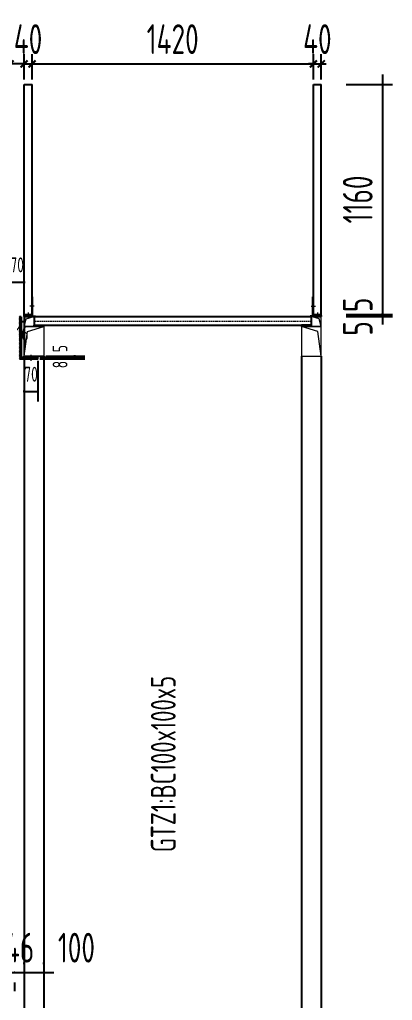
# Model space of a CAD drawing. Extents: x 498328 to 716449, y -893371 to -467753.
# Drawn here: x 539642 to 543405, y -870049 to -860162 of the extents above; entities that cross this region are included whole.
import ezdxf
from ezdxf.enums import TextEntityAlignment as Align

# ---------------------------------------------------------------- set-up
doc = ezdxf.new("R2010")
doc.units = 0
doc.header["$LTSCALE"] = 1000
doc.header["$PDMODE"] = 35
doc.header["$PDSIZE"] = 20
doc.linetypes.add('CACHE', pattern=[0.375, 0.25, -0.125])
doc.linetypes.add('CENTER2', pattern=[28.575, 19.05, -3.175, 3.175, -3.175])
doc.layers.get('0').update_dxf_attribs({"linetype": 'CONTINUOUS'})
doc.layers.get('Defpoints').update_dxf_attribs({"linetype": 'CONTINUOUS'})
for name, color, linetype in [('1轮廓实线层', 7, 'CONTINUOUS'), ('DIM', 3, 'CONTINUOUS'), ('焊缝', 1, 'CONTINUOUS'), ('设备基础', 2, 'CONTINUOUS')]:
    doc.layers.add(name, color=color, linetype=linetype)
doc.layers.add('平立面图文字', color=7, linetype='CONTINUOUS', lineweight=18)
doc.styles.add('StTextStyle', font='yjkeng.shx', dxfattribs={"width": 0.7, "height": 250, "bigfont": 'yjkchn.shx'})
doc.styles.add('TSSD_DIMENSION', font='Tssdeng.shx', dxfattribs={"width": 0.7, "bigfont": 'hztxt.shx'})
doc.dimstyles.new('TSSD_50_100', dxfattribs={"dimtxt": 300, "dimasz": 80, "dimexe": 100, "dimexo": 250, "dimgap": 100, "dimtad": 1, "dimdec": 0, "dimlfac": 0.5, "dimzin": 0, "dimdsep": 46, "dimtxsty": 'TSSD_DIMENSION', "dimblk": 'ARCHTICK', "dimcen": 0, "dimdle": 100, "dimclrt": 7, "dimadec": 0, "dimazin": 0, "dimtfac": 1, "dimtdec": 0, "dimtix": 1, "dimtmove": 2, "dimatfit": 3, "dimldrblk": 'ARCHTICK', "dimfxl": 0, "dimtolj": 1, "dimtzin": 0, "dimarcsym": 0})
pattern_1 = [(45, (44091.904, -81727.761), (-6.73519209, 6.73519209), []), (45, (44096.394, -81727.761), (-6.73519209, 6.73519209), [])]

# ---------------------------------------------------------------- blocks, each defined once
blk = doc.blocks.new('_ARCHTICK')
at = {"color": 0, "const_width": 0.4}
blk.add_lwpolyline([(-0.71, -0.71), (0.71, 0.71)], dxfattribs=at)
blk = doc.blocks.new('*D570')
at = {"layer": 'Defpoints', "color": 0, "transparency": 16777216}
for p in [(542687.7, -860815.4), (542687.7, -863135.2), (543305.3, -863135.2)]:
    blk.add_point(p, dxfattribs=at)
at = {"layer": 'DIM', "color": 0, "lineweight": -2, "transparency": 16777216}
for p, q in [((543305.3, -860715.4), (543305.3, -863235.2)), ((542937.7, -860815.4), (543405.3, -860815.4)), ((542937.7, -863135.2), (543405.3, -863135.2))]:
    blk.add_line(p, q, dxfattribs=at)
at = {"layer": 'DIM', "color": 0, "lineweight": -2, "transparency": 16777216, "xscale": 10, "yscale": 10, "zscale": 10}
for p, rotation in [((543305.3, -860815.4), 90), ((543305.3, -863135.2), 270)]:
    blk.add_blockref('_ARCHTICK', p, dxfattribs=dict(at, rotation=rotation))
at = {"layer": 'DIM', "color": 7, "transparency": 16777216, "insert": (543055.3, -861975.3), "char_height": 300, "attachment_point": 5, "rotation": 90, "style": 'TSSD_DIMENSION'}
blk.add_mtext('\\A1;1160', dxfattribs=at)
blk = doc.blocks.new('*D571')
at = {"layer": 'Defpoints', "color": 0, "transparency": 16777216}
for p in [(542687.7, -863135.2), (542687.7, -863145.2), (543305.3, -863145.2)]:
    blk.add_point(p, dxfattribs=at)
at = {"layer": 'DIM', "color": 0, "lineweight": -2, "transparency": 16777216}
for p, q in [((542937.7, -863135.2), (543405.3, -863135.2)), ((542937.7, -863145.2), (543405.3, -863145.2)), ((543305.3, -863135.2), (543305.3, -863125.2)), ((543305.3, -863135.2), (543305.3, -863145.2)), ((543305.3, -863145.2), (543305.3, -863155.2))]:
    blk.add_line(p, q, dxfattribs=at)
at = {"layer": 'DIM', "color": 0, "lineweight": -2, "transparency": 16777216, "xscale": 10, "yscale": 10, "zscale": 10}
for p, rotation in [((543305.3, -863135.2), 270), ((543305.3, -863145.2), 90)]:
    blk.add_blockref('_ARCHTICK', p, dxfattribs=dict(at, rotation=rotation))
at = {"layer": 'DIM', "color": 7, "transparency": 16777216, "insert": (543055.3, -863037.3), "char_height": 300, "attachment_point": 5, "rotation": 90, "style": 'TSSD_DIMENSION'}
blk.add_mtext('\\A1;5', dxfattribs=at)
blk = doc.blocks.new('*D572')
at = {"layer": 'Defpoints', "color": 0, "transparency": 16777216}
for p in [(542687.7, -863145.2), (542687.7, -863155.4), (543305.3, -863155.4)]:
    blk.add_point(p, dxfattribs=at)
at = {"layer": 'DIM', "color": 0, "lineweight": -2, "transparency": 16777216}
for p, q in [((542937.7, -863145.2), (543405.3, -863145.2)), ((542937.7, -863155.4), (543405.3, -863155.4)), ((543305.3, -863145.2), (543305.3, -863135.2)), ((543305.3, -863145.2), (543305.3, -863155.4)), ((543305.3, -863155.4), (543305.3, -863165.4))]:
    blk.add_line(p, q, dxfattribs=at)
at = {"layer": 'DIM', "color": 0, "lineweight": -2, "transparency": 16777216, "xscale": 10, "yscale": 10, "zscale": 10}
for p, rotation in [((543305.3, -863145.2), 270), ((543305.3, -863155.4), 90)]:
    blk.add_blockref('_ARCHTICK', p, dxfattribs=dict(at, rotation=rotation))
at = {"layer": 'DIM', "color": 7, "transparency": 16777216, "insert": (543055.3, -863275.4), "char_height": 300, "attachment_point": 5, "rotation": 90, "style": 'TSSD_DIMENSION'}
blk.add_mtext('\\A1;5', dxfattribs=at)
blk = doc.blocks.new('*D573')
at = {"layer": 'Defpoints', "color": 0, "transparency": 16777216}
for p in [(539767.7, -860608.9), (539687.7, -860815.4), (539767.7, -860815.4)]:
    blk.add_point(p, dxfattribs=at)
at = {"layer": 'DIM', "color": 0, "lineweight": -2, "transparency": 16777216}
for p, q in [((539687.7, -860765.4), (539687.7, -860508.9)), ((539767.7, -860765.4), (539767.7, -860508.9)), ((539687.7, -860608.9), (539637.7, -860608.9)), ((539687.7, -860608.9), (539767.7, -860608.9)), ((539767.7, -860608.9), (539817.7, -860608.9))]:
    blk.add_line(p, q, dxfattribs=at)
at = {"layer": 'DIM', "color": 0, "lineweight": -2, "transparency": 16777216, "xscale": 50, "yscale": 50, "zscale": 50}
blk.add_blockref('_ARCHTICK', (539687.7, -860608.9), dxfattribs=at)
at = {"layer": 'DIM', "color": 0, "lineweight": -2, "transparency": 16777216, "xscale": 50, "yscale": 50, "zscale": 50, "rotation": 180}
blk.add_blockref('_ARCHTICK', (539767.7, -860608.9), dxfattribs=at)
at = {"layer": 'DIM', "color": 7, "transparency": 16777216, "insert": (539727.7, -860358.9), "char_height": 300, "attachment_point": 5, "style": 'TSSD_DIMENSION'}
blk.add_mtext('\\A1;40', dxfattribs=at)
blk = doc.blocks.new('*D574')
at = {"layer": 'Defpoints', "color": 0, "transparency": 16777216}
for p in [(542607.7, -860608.9), (539767.7, -860815.4), (542607.7, -860815.4)]:
    blk.add_point(p, dxfattribs=at)
at = {"layer": 'DIM', "color": 0, "lineweight": -2, "transparency": 16777216}
for p, q in [((539767.7, -860765.4), (539767.7, -860508.9)), ((542607.7, -860765.4), (542607.7, -860508.9)), ((539667.7, -860608.9), (542707.7, -860608.9))]:
    blk.add_line(p, q, dxfattribs=at)
at = {"layer": 'DIM', "color": 0, "lineweight": -2, "transparency": 16777216, "xscale": 50, "yscale": 50, "zscale": 50, "rotation": 180}
blk.add_blockref('_ARCHTICK', (539767.7, -860608.9), dxfattribs=at)
at = {"layer": 'DIM', "color": 0, "lineweight": -2, "transparency": 16777216, "xscale": 50, "yscale": 50, "zscale": 50}
blk.add_blockref('_ARCHTICK', (542607.7, -860608.9), dxfattribs=at)
at = {"layer": 'DIM', "color": 7, "transparency": 16777216, "insert": (541187.7, -860358.9), "char_height": 300, "attachment_point": 5, "style": 'TSSD_DIMENSION'}
blk.add_mtext('\\A1;1420', dxfattribs=at)
blk = doc.blocks.new('*D575')
at = {"layer": 'Defpoints', "color": 0, "transparency": 16777216}
for p in [(542687.7, -860608.9), (542607.7, -860815.4), (542687.7, -860815.4)]:
    blk.add_point(p, dxfattribs=at)
at = {"layer": 'DIM', "color": 0, "lineweight": -2, "transparency": 16777216}
for p, q in [((542607.7, -860765.4), (542607.7, -860508.9)), ((542687.7, -860765.4), (542687.7, -860508.9)), ((542607.7, -860608.9), (542557.7, -860608.9)), ((542607.7, -860608.9), (542687.7, -860608.9)), ((542687.7, -860608.9), (542737.7, -860608.9))]:
    blk.add_line(p, q, dxfattribs=at)
at = {"layer": 'DIM', "color": 0, "lineweight": -2, "transparency": 16777216, "xscale": 50, "yscale": 50, "zscale": 50}
blk.add_blockref('_ARCHTICK', (542607.7, -860608.9), dxfattribs=at)
at = {"layer": 'DIM', "color": 0, "lineweight": -2, "transparency": 16777216, "xscale": 50, "yscale": 50, "zscale": 50, "rotation": 180}
blk.add_blockref('_ARCHTICK', (542687.7, -860608.9), dxfattribs=at)
at = {"layer": 'DIM', "color": 7, "transparency": 16777216, "insert": (542647.7, -860358.9), "char_height": 300, "attachment_point": 5, "style": 'TSSD_DIMENSION'}
blk.add_mtext('\\A1;40', dxfattribs=at)
blk = doc.blocks.new('*D580')
at = {"layer": 'Defpoints', "color": 0, "transparency": 16777216}
for p in [(539396, -869705.2), (539596, -869705.2), (539596, -869767.9)]:
    blk.add_point(p, dxfattribs=at)
at = {"layer": 'DIM', "color": 0, "lineweight": -2, "transparency": 16777216}
for p, q in [((539296, -869767.9), (539696, -869767.9)), ((539396, -869955.2), (539396, -869867.9)), ((539596, -869955.2), (539596, -869867.9))]:
    blk.add_line(p, q, dxfattribs=at)
at = {"layer": 'DIM', "color": 0, "lineweight": -2, "transparency": 16777216, "xscale": 10, "yscale": 10, "zscale": 10, "rotation": 180}
blk.add_blockref('_ARCHTICK', (539396, -869767.9), dxfattribs=at)
at = {"layer": 'DIM', "color": 0, "lineweight": -2, "transparency": 16777216, "xscale": 10, "yscale": 10, "zscale": 10}
blk.add_blockref('_ARCHTICK', (539596, -869767.9), dxfattribs=at)
at = {"layer": 'DIM', "color": 7, "transparency": 16777216, "insert": (539033.9, -869517.9), "char_height": 300, "attachment_point": 5, "style": 'TSSD_DIMENSION'}
blk.add_mtext('\\A1;100', dxfattribs=at)
blk = doc.blocks.new('*D581')
at = {"layer": 'Defpoints', "color": 0, "transparency": 16777216}
for p in [(539596, -869705.2), (539687.7, -869767.9), (539687.7, -869932.6)]:
    blk.add_point(p, dxfattribs=at)
at = {"layer": 'DIM', "color": 0, "lineweight": -2, "transparency": 16777216}
for p, q in [((539687.7, -869682.6), (539687.7, -869667.9)), ((539596, -869767.9), (539586, -869767.9)), ((539596, -869767.9), (539687.7, -869767.9)), ((539687.7, -869767.9), (539697.7, -869767.9)), ((539596, -869955.2), (539596, -869867.9))]:
    blk.add_line(p, q, dxfattribs=at)
at = {"layer": 'DIM', "color": 0, "lineweight": -2, "transparency": 16777216, "xscale": 10, "yscale": 10, "zscale": 10}
blk.add_blockref('_ARCHTICK', (539596, -869767.9), dxfattribs=at)
at = {"layer": 'DIM', "color": 0, "lineweight": -2, "transparency": 16777216, "xscale": 10, "yscale": 10, "zscale": 10, "rotation": 180}
blk.add_blockref('_ARCHTICK', (539687.7, -869767.9), dxfattribs=at)
at = {"layer": 'DIM', "color": 7, "transparency": 16777216, "insert": (539641.9, -869517.9), "char_height": 300, "attachment_point": 5, "style": 'TSSD_DIMENSION'}
blk.add_mtext('\\A1;46', dxfattribs=at)
blk = doc.blocks.new('*D582')
at = {"layer": 'Defpoints', "color": 0, "transparency": 16777216}
for p in [(539887.7, -869767.9), (539687.7, -869932.6), (539887.7, -869932.6)]:
    blk.add_point(p, dxfattribs=at)
at = {"layer": 'DIM', "color": 0, "lineweight": -2, "transparency": 16777216}
for p, q in [((539687.7, -869682.6), (539687.7, -869667.9)), ((539887.7, -869682.6), (539887.7, -869667.9)), ((539587.7, -869767.9), (539987.7, -869767.9))]:
    blk.add_line(p, q, dxfattribs=at)
at = {"layer": 'DIM', "color": 0, "lineweight": -2, "transparency": 16777216, "xscale": 10, "yscale": 10, "zscale": 10, "rotation": 180}
blk.add_blockref('_ARCHTICK', (539687.7, -869767.9), dxfattribs=at)
at = {"layer": 'DIM', "color": 0, "lineweight": -2, "transparency": 16777216, "xscale": 10, "yscale": 10, "zscale": 10}
blk.add_blockref('_ARCHTICK', (539887.7, -869767.9), dxfattribs=at)
at = {"layer": 'DIM', "color": 7, "transparency": 16777216, "insert": (540216, -869517.9), "char_height": 300, "attachment_point": 5, "style": 'TSSD_DIMENSION'}
blk.add_mtext('\\A1;100', dxfattribs=at)
blk = doc.blocks.new('*D591')
at = {"layer": 'Defpoints', "color": 0, "transparency": 16777216}
for p in [(539656.6, -863186.1), (539687.7, -863186.1), (539687.7, -863205.4)]:
    blk.add_point(p, dxfattribs=at)
at = {"layer": 'DIM', "color": 0, "lineweight": -2, "transparency": 16777216}
for p, q in [((539656.6, -863205.4), (539646.6, -863205.4)), ((539656.6, -863205.4), (539687.7, -863205.4)), ((539656.6, -863206.1), (539656.6, -863305.4)), ((539687.7, -863205.4), (539697.7, -863205.4)), ((539687.7, -863206.1), (539687.7, -863305.4))]:
    blk.add_line(p, q, dxfattribs=at)
at = {"layer": 'DIM', "color": 0, "lineweight": -2, "transparency": 16777216, "xscale": 10, "yscale": 10, "zscale": 10}
blk.add_blockref('_ARCHTICK', (539656.6, -863205.4), dxfattribs=at)
at = {"layer": 'DIM', "color": 0, "lineweight": -2, "transparency": 16777216, "xscale": 10, "yscale": 10, "zscale": 10, "rotation": 180}
blk.add_blockref('_ARCHTICK', (539687.7, -863205.4), dxfattribs=at)
at = {"layer": 'DIM', "color": 7, "transparency": 16777216, "insert": (539672.1, -863325.1), "char_height": 150, "attachment_point": 5, "style": 'TSSD_DIMENSION'}
blk.add_mtext('\\A1;16', dxfattribs=at)
blk = doc.blocks.new('*D638')
at = {"layer": 'Defpoints', "color": 0, "transparency": 16777216}
for p in [(539827.7, -863565.4), (539827.7, -863581.4), (540200.8, -863565.4)]:
    blk.add_point(p, dxfattribs=at)
at = {"layer": 'DIM', "color": 0, "lineweight": -2, "transparency": 16777216}
for p, q in [((539847.7, -863565.4), (540300.8, -863565.4)), ((539847.7, -863581.4), (540300.8, -863581.4)), ((540200.8, -863565.4), (540200.8, -863555.4)), ((540200.8, -863581.4), (540200.8, -863565.4)), ((540200.8, -863581.4), (540200.8, -863591.4))]:
    blk.add_line(p, q, dxfattribs=at)
at = {"layer": 'DIM', "color": 0, "lineweight": -2, "transparency": 16777216, "xscale": 10, "yscale": 10, "zscale": 10}
for p, rotation in [((540200.8, -863565.4), 270), ((540200.8, -863581.4), 90)]:
    blk.add_blockref('_ARCHTICK', p, dxfattribs=dict(at, rotation=rotation))
at = {"layer": 'DIM', "color": 7, "transparency": 16777216, "insert": (540050.8, -863639.3), "char_height": 150, "attachment_point": 5, "rotation": 90, "style": 'TSSD_DIMENSION'}
blk.add_mtext('\\A1;8', dxfattribs=at)
blk = doc.blocks.new('*D639')
at = {"layer": 'Defpoints', "color": 0, "transparency": 16777216}
for p in [(539827.7, -863565.4), (539887.7, -863555.4), (540200.8, -863555.4)]:
    blk.add_point(p, dxfattribs=at)
at = {"layer": 'DIM', "color": 0, "lineweight": -2, "transparency": 16777216}
for p, q in [((540200.8, -863555.4), (540200.8, -863545.4)), ((539847.7, -863565.4), (540300.8, -863565.4)), ((539907.7, -863555.4), (540300.8, -863555.4)), ((540200.8, -863565.4), (540200.8, -863555.4)), ((540200.8, -863565.4), (540200.8, -863575.4))]:
    blk.add_line(p, q, dxfattribs=at)
at = {"layer": 'DIM', "color": 0, "lineweight": -2, "transparency": 16777216, "xscale": 10, "yscale": 10, "zscale": 10}
for p, rotation in [((540200.8, -863555.4), 270), ((540200.8, -863565.4), 90)]:
    blk.add_blockref('_ARCHTICK', p, dxfattribs=dict(at, rotation=rotation))
at = {"layer": 'DIM', "color": 7, "transparency": 16777216, "insert": (540050.8, -863478.5), "char_height": 150, "attachment_point": 5, "rotation": 90, "style": 'TSSD_DIMENSION'}
blk.add_mtext('\\A1;5', dxfattribs=at)
blk = doc.blocks.new('*D640')
at = {"layer": 'Defpoints', "color": 0, "transparency": 16777216}
for p in [(539546.7, -860608.9), (539546.7, -860815.4), (539687.7, -860815.4)]:
    blk.add_point(p, dxfattribs=at)
at = {"layer": 'DIM', "color": 0, "lineweight": -2, "transparency": 16777216}
for p, q in [((539546.7, -860765.4), (539546.7, -860508.9)), ((539687.7, -860765.4), (539687.7, -860508.9)), ((539546.7, -860608.9), (539496.7, -860608.9)), ((539687.7, -860608.9), (539546.7, -860608.9)), ((539687.7, -860608.9), (539737.7, -860608.9))]:
    blk.add_line(p, q, dxfattribs=at)
at = {"layer": 'DIM', "color": 0, "lineweight": -2, "transparency": 16777216, "xscale": 50, "yscale": 50, "zscale": 50}
blk.add_blockref('_ARCHTICK', (539546.7, -860608.9), dxfattribs=at)
at = {"layer": 'DIM', "color": 0, "lineweight": -2, "transparency": 16777216, "xscale": 50, "yscale": 50, "zscale": 50, "rotation": 180}
blk.add_blockref('_ARCHTICK', (539687.7, -860608.9), dxfattribs=at)
at = {"layer": 'DIM', "color": 7, "transparency": 16777216, "insert": (539283.2, -860358.9), "char_height": 300, "attachment_point": 5, "style": 'TSSD_DIMENSION'}
blk.add_mtext('\\A1;70', dxfattribs=at)
blk = doc.blocks.new('*D864')
at = {"layer": 'Defpoints', "color": 0, "transparency": 16777216}
for p in [(539687.7, -863627.8), (539827.7, -863581.4), (539827.7, -863911.9)]:
    blk.add_point(p, dxfattribs=at)
at = {"layer": 'DIM', "color": 0, "lineweight": -2, "transparency": 16777216}
for p, q in [((539687.7, -863647.8), (539687.7, -864011.9)), ((539827.7, -863601.4), (539827.7, -864011.9)), ((539687.7, -863911.9), (539677.7, -863911.9)), ((539687.7, -863911.9), (539827.7, -863911.9)), ((539827.7, -863911.9), (539837.7, -863911.9))]:
    blk.add_line(p, q, dxfattribs=at)
at = {"layer": 'DIM', "color": 0, "lineweight": -2, "transparency": 16777216, "xscale": 10, "yscale": 10, "zscale": 10}
blk.add_blockref('_ARCHTICK', (539687.7, -863911.9), dxfattribs=at)
at = {"layer": 'DIM', "color": 0, "lineweight": -2, "transparency": 16777216, "xscale": 10, "yscale": 10, "zscale": 10, "rotation": 180}
blk.add_blockref('_ARCHTICK', (539827.7, -863911.9), dxfattribs=at)
at = {"layer": 'DIM', "color": 7, "transparency": 16777216, "insert": (539757.7, -863736.9), "char_height": 150, "attachment_point": 5, "style": 'TSSD_DIMENSION'}
blk.add_mtext('\\A1;70', dxfattribs=at)
blk = doc.blocks.new('*D870')
at = {"layer": 'Defpoints', "color": 0, "transparency": 16777216}
for p in [(539687.7, -862809.4), (539546.7, -862955.4), (539687.7, -862955.4)]:
    blk.add_point(p, dxfattribs=at)
at = {"layer": 'DIM', "color": 0, "lineweight": -2, "transparency": 16777216}
for p, q in [((539546.7, -862935.4), (539546.7, -862709.4)), ((539687.7, -862935.4), (539687.7, -862709.4)), ((539546.7, -862809.4), (539536.7, -862809.4)), ((539546.7, -862809.4), (539687.7, -862809.4)), ((539687.7, -862809.4), (539697.7, -862809.4))]:
    blk.add_line(p, q, dxfattribs=at)
at = {"layer": 'DIM', "color": 0, "lineweight": -2, "transparency": 16777216, "xscale": 10, "yscale": 10, "zscale": 10}
blk.add_blockref('_ARCHTICK', (539546.7, -862809.4), dxfattribs=at)
at = {"layer": 'DIM', "color": 0, "lineweight": -2, "transparency": 16777216, "xscale": 10, "yscale": 10, "zscale": 10, "rotation": 180}
blk.add_blockref('_ARCHTICK', (539687.7, -862809.4), dxfattribs=at)
at = {"layer": 'DIM', "color": 7, "transparency": 16777216, "insert": (539617.2, -862634.4), "char_height": 150, "attachment_point": 5, "style": 'TSSD_DIMENSION'}
blk.add_mtext('\\A1;70', dxfattribs=at)

msp = doc.modelspace()

# ---------------------------------------------------------------- hatches: boundary and pattern name
at = {"layer": '1轮廓实线层', "lineweight": 20, "true_color": 0xadadad}
h = msp.add_hatch(dxfattribs=at)
h.set_pattern_fill('ANGLE', color=253, scale=20)
h.set_pattern_definition([(0, (-1383263.286, 69438.3425), (0, 5.5), [4, -1.5]), (90, (-1383263.286, 69438.3425), (-5.5, 3e-16), [4, -1.5])])
h.paths.add_polyline_path([(539887.7, -863255.4), (539787.7, -863255.4), (539787.7, -863243.4), (539887.7, -863243.4)])
h = msp.add_hatch(dxfattribs=at)
h.set_pattern_fill('ANGLE', color=253, scale=20)
h.set_pattern_definition([(0, (-1383303.286, 69438.3425), (0, 5.5), [4, -1.5]), (90, (-1383303.286, 69438.3425), (-5.5, 3e-16), [4, -1.5])])
h.paths.add_polyline_path([(542487.7, -863255.4), (542587.7, -863255.4), (542587.7, -863243.4), (542487.7, -863243.4)])
at = {"layer": '焊缝'}
h = msp.add_hatch(dxfattribs=at)
h.set_pattern_fill('ANSI32', color=0)
h.set_pattern_definition(pattern_1)
h.paths.add_polyline_path([(539771.7, -863151.4), (539801.7, -863151.4), (539801.7, -863155.4), (539767.7, -863155.4), (539767.7, -862955.4), (539771.7, -862955.4)])
h = msp.add_hatch(dxfattribs=at)
h.set_pattern_fill('ANSI32', color=0)
h.set_pattern_definition(pattern_1)
h.paths.add_polyline_path([(542603.7, -863151.4), (542573.7, -863151.4), (542573.7, -863155.4), (542607.7, -863155.4), (542607.7, -862955.4), (542603.7, -862955.4)])
h = msp.add_hatch(dxfattribs=at)
h.set_pattern_fill('ANSI32', color=0)
h.set_pattern_definition([(45, (44091.904, -81730.761), (-6.73519209, 6.73519209), []), (45, (44096.394, -81730.761), (-6.73519209, 6.73519209), [])])
h.paths.add_polyline_path([(539827.7, -863584.4), (539640.6, -863584.4), (539640.6, -863158.4), (539656.6, -863158.4), (539656.6, -863568.4), (539827.7, -863568.4)])

# ---------------------------------------------------------------- linework, layer by layer
at = {"layer": '1轮廓实线层', "linetype": 'CENTER2', "lineweight": 20, "ltscale": 0.01}
for p, q in [((539788.7, -863052.4), (539746.7, -863052.4)), ((542586.7, -863052.4), (542628.7, -863052.4)), ((539727.7, -863115.4), (539727.7, -863175.3)), ((542647.7, -863115.4), (542647.7, -863175.3)), ((539759, -863602.1), (539759, -863540.6))]:
    msp.add_line(p, q, dxfattribs=at)
at = {"layer": '1轮廓实线层', "color": 8, "lineweight": 9}
for p, q in [((539709.9, -863177.5), (539787.7, -863155.4)), ((542665.6, -863177.5), (542587.7, -863155.4)), ((539687.7, -863255.4), (539709.9, -863177.5)), ((539722.3, -863307.2), (539887.7, -863255.4)), ((542653.2, -863307.2), (542487.7, -863255.4)), ((542687.7, -863255.4), (542665.6, -863177.5)), ((539687.7, -863555.4), (539722.3, -863307.2)), ((542687.7, -863555.4), (542653.2, -863307.2))]:
    msp.add_line(p, q, dxfattribs=at)
at = {"layer": '1轮廓实线层', "lineweight": 20}
for p, q in [((539793.7, -863155.4), (539793.7, -863243.4)), ((542581.7, -863155.4), (542581.7, -863243.4)), ((539887.7, -863555.4), (539687.7, -863555.4)), ((539687.7, -863555.4), (539887.7, -863555.4))]:
    msp.add_line(p, q, dxfattribs=at)
at = {"layer": '1轮廓实线层', "color": 2, "linetype": 'CACHE', "lineweight": 20, "ltscale": 0.05}
msp.add_line((539793.7, -863203.4), (542581.7, -863203.4), dxfattribs=at)
at = {"layer": '1轮廓实线层', "lineweight": 20}
for points in [[(539687.7, -863155.4), (539787.7, -863155.4), (539787.7, -863255.4), (539687.7, -863255.4)], [(542687.7, -863155.4), (542587.7, -863155.4), (542587.7, -863255.4), (542687.7, -863255.4)], [(539687.7, -863255.4), (539887.7, -863255.4), (539887.7, -863555.4), (539687.7, -863555.4)], [(539887.7, -863255.4), (539787.7, -863255.4), (539787.7, -863243.4), (539887.7, -863243.4)], [(542487.7, -863255.4), (542587.7, -863255.4), (542587.7, -863243.4), (542487.7, -863243.4)], [(542687.7, -863255.4), (542487.7, -863255.4), (542487.7, -863555.4), (542687.7, -863555.4)]]:
    msp.add_lwpolyline(points, close=True, dxfattribs=at)
at = {"layer": '焊缝', "color": 0}
for p, q in [((539687.7, -863135.2), (539687.7, -860815.4)), ((539687.7, -860815.4), (539767.7, -860815.4)), ((539767.7, -863135.2), (539767.7, -860815.4)), ((542607.7, -863135.2), (542607.7, -860815.4)), ((542607.7, -860815.4), (542687.7, -860815.4)), ((542687.7, -863135.2), (542687.7, -860815.4)), ((539767.7, -863155.4), (539767.7, -862955.4)), ((539771.7, -862955.4), (539767.7, -862955.4)), ((539771.7, -863151.4), (539771.7, -862955.4)), ((542603.7, -863151.4), (542603.7, -862955.4)), ((542603.7, -862955.4), (542607.7, -862955.4)), ((542607.7, -863155.4), (542607.7, -862955.4)), ((539640.6, -863155.4), (539656.6, -863155.4)), ((539687.7, -863135.2), (539767.7, -863135.2)), ((539687.7, -863145.2), (539687.7, -863135.2)), ((539687.7, -863155.4), (539687.7, -863145.2)), ((539687.7, -863145.2), (539767.7, -863145.2)), ((539687.7, -863155.4), (539767.7, -863155.4)), ((539767.7, -863145.2), (539767.7, -863135.2)), ((539767.7, -863145.2), (539767.7, -863155.2)), ((539767.7, -863155.4), (539801.7, -863155.4)), ((539771.7, -863151.4), (539801.7, -863151.4)), ((539801.7, -863151.4), (539801.7, -863155.4)), ((542603.7, -863151.4), (542573.7, -863151.4)), ((542573.7, -863151.4), (542573.7, -863155.4)), ((542607.7, -863155.4), (542573.7, -863155.4)), ((542607.7, -863135.2), (542687.7, -863135.2)), ((542607.7, -863145.2), (542607.7, -863135.2)), ((542607.7, -863155.4), (542607.7, -863145.2)), ((542607.7, -863145.2), (542687.7, -863145.2)), ((542607.7, -863155.4), (542687.7, -863155.4)), ((542687.7, -863145.2), (542687.7, -863135.2)), ((542687.7, -863145.2), (542687.7, -863155.4)), ((539656.6, -863158.4), (539656.6, -863568.4)), ((539827.7, -863584.4), (539640.6, -863584.4)), ((539827.7, -863568.4), (539656.6, -863568.4)), ((539827.7, -863584.4), (539827.7, -863568.4))]:
    msp.add_line(p, q, dxfattribs=at)
msp.add_lwpolyline([(539687.7, -863555.4), (539827.7, -863555.4), (539827.7, -863565.4), (539687.7, -863565.4)], close=True, dxfattribs=at)
at = {"layer": '设备基础', "color": 0}
for p, q in [((539687.7, -863155.4), (539687.7, -863455.4)), ((539793.7, -863155.4), (542581.7, -863155.4)), ((539793.7, -863243.4), (539887.7, -863243.4)), ((539793.7, -863243.4), (542581.7, -863243.4)), ((542581.7, -863243.4), (542487.7, -863243.4)), ((539687.7, -863555.4), (539687.7, -863565.4)), ((539687.7, -863581.4), (539687.7, -871423.4)), ((539887.7, -863555.4), (539887.7, -871423.4)), ((542487.7, -863555.4), (542487.7, -871423.4)), ((542687.7, -863555.4), (542687.7, -871423.4))]:
    msp.add_line(p, q, dxfattribs=at)

# ---------------------------------------------------------------- texts
at = {"layer": '平立面图文字', "color": 7, "style": 'StTextStyle', "width": 0.7}
msp.add_text('GTZ1:BC100x100x5', height=250, rotation=90, dxfattribs=at).set_placement((541292.7, -868556.1), align=Align.BOTTOM_LEFT)

# ---------------------------------------------------------------- dimensions: what is measured, and where the dimension line sits
at = {"layer": 'DIM'}
for base, p1, p2, override, picture, middle in [((539546.7389, -860608.8729), (539687.7268, -860815.4182), (539546.7389, -860815.4182), {"dimasz": 50, "dimexo": 50}, '*D640', (539283.1769, -860358.8729)), ((539687.7, -863205.4), (539656.6, -863186.1), (539687.7, -863186.1), {"dimtxt": 150, "dimasz": 10, "dimexo": 20}, '*D591', (539672.1, -863325.1)), ((539596, -869767.9), (539396, -869705.2), (539596, -869705.2), {"dimasz": 10}, '*D580', (539033.9, -869517.9)), ((539887.7, -869767.9), (539687.7, -869932.6), (539887.7, -869932.6), {"dimasz": 10}, '*D582', (540216, -869517.9))]:
    dim = msp.add_linear_dim(base=base, p1=p1, p2=p2, dimstyle='TSSD_50_100', override=override, dxfattribs=at)
    dim.commit()
    dim.dimension.update_dxf_attribs({"geometry": picture, "text_midpoint": middle, "dimtype": 160})
for base, p1, p2, override, picture, middle in [((539767.7, -860608.9), (539687.7, -860815.4), (539767.7, -860815.4), {"dimasz": 50, "dimexo": 50}, '*D573', (539727.7, -860358.9)), ((542607.7, -860608.9), (539767.7, -860815.4), (542607.7, -860815.4), {"dimasz": 50, "dimexo": 50}, '*D574', (541187.7, -860358.9)), ((542687.7, -860608.9), (542607.7, -860815.4), (542687.7, -860815.4), {"dimasz": 50, "dimexo": 50}, '*D575', (542647.7, -860358.9)), ((539687.7268, -862809.421), (539546.7389, -862955.3657), (539687.7268, -862955.3657), {"dimtxt": 150, "dimasz": 10, "dimexo": 20}, '*D870', (539617.2328, -862634.421)), ((539827.7, -863911.9), (539687.7, -863627.8), (539827.7, -863581.4), {"dimtxt": 150, "dimasz": 10, "dimexo": 20}, '*D864', (539757.7, -863736.9)), ((539687.7, -869767.9), (539596, -869705.2), (539687.7, -869932.6), {"dimasz": 10}, '*D581', (539641.9, -869517.9))]:
    dim = msp.add_linear_dim(base=base, p1=p1, p2=p2, dimstyle='TSSD_50_100', override=override, dxfattribs=at)
    dim.commit()
    dim.dimension.update_dxf_attribs({"geometry": picture, "text_midpoint": middle})
dim = msp.add_linear_dim(base=(543305.3, -863135.2), p1=(542687.7, -860815.4), p2=(542687.7, -863135.2), angle=90, dimstyle='TSSD_50_100', override={"dimasz": 10}, dxfattribs=at)
dim.commit()
dim.dimension.update_dxf_attribs({"geometry": '*D570', "text_midpoint": (543055.3, -861975.3)})
for base, p1, p2, override, picture, middle in [((543305.3, -863145.2), (542687.7, -863135.2), (542687.7, -863145.2), {"dimasz": 10}, '*D571', (543055.3, -863037.3)), ((543305.3, -863155.4), (542687.7, -863145.2), (542687.7, -863155.4), {"dimasz": 10}, '*D572', (543055.3, -863275.4)), ((540200.8, -863555.4), (539827.7, -863565.4), (539887.7, -863555.4), {"dimtxt": 150, "dimasz": 10, "dimexo": 20}, '*D639', (540050.8, -863478.5)), ((540200.8, -863565.4), (539827.7, -863581.4), (539827.7, -863565.4), {"dimtxt": 150, "dimasz": 10, "dimexo": 20}, '*D638', (540050.8, -863639.3))]:
    dim = msp.add_linear_dim(base=base, p1=p1, p2=p2, angle=90, dimstyle='TSSD_50_100', override=override, dxfattribs=at)
    dim.commit()
    dim.dimension.update_dxf_attribs({"geometry": picture, "text_midpoint": middle, "dimtype": 160})

doc.saveas('drawing.dxf')
